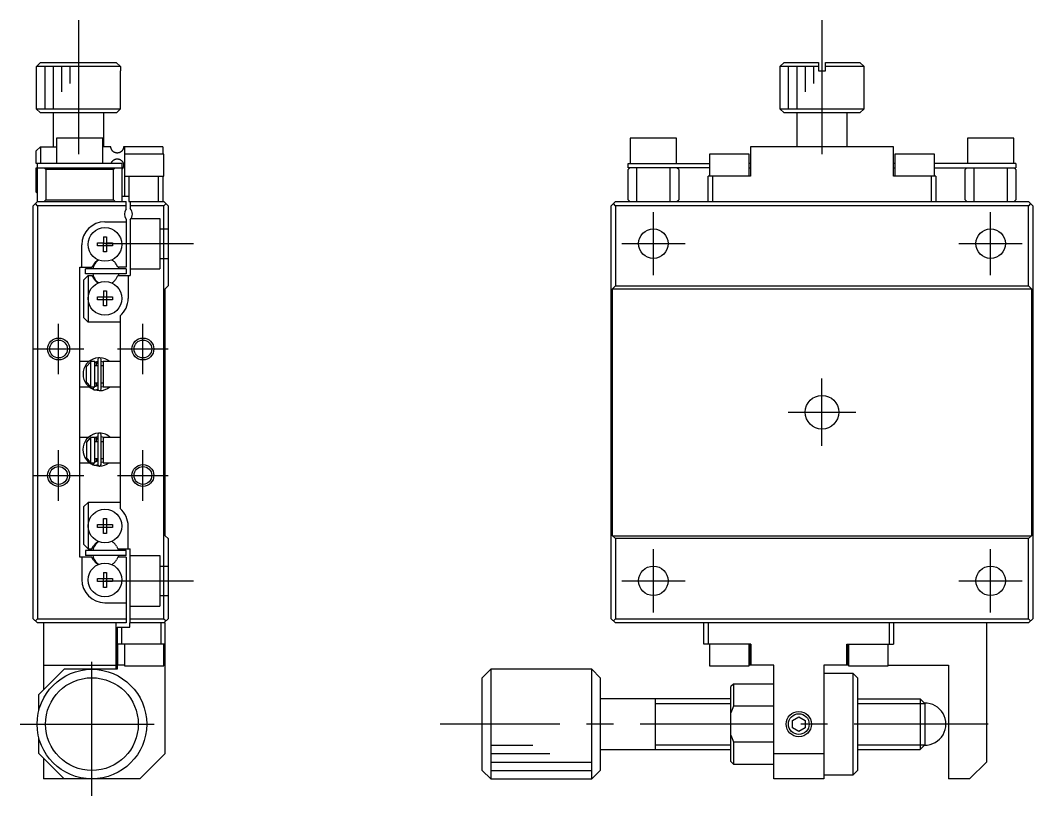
# Model space of a CAD drawing. Extents: x 0 to 271, y -8 to 196.
# Drawn here: x 150.4 to 270.6, y 59.5 to 151.5 of the extents above; entities that cross this region are included whole.
import ezdxf

# ---------------------------------------------------------------- set-up
doc = ezdxf.new("R2010")
doc.units = 0
doc.header["$LTSCALE"] = 0.5
doc.linetypes.add('CENTER', pattern=[50.8, 31.75, -6.35, 6.35, -6.35])
doc.linetypes.add('DASHED', pattern=[19.05, 12.7, -6.35])
for name, color, linetype in [('MSM_CENTER', 1, 'CENTER'), ('MSM_CONTINUOUS', 7, 'CONTINUOUS'), ('MSM_DASHED', 4, 'DASHED'), ('MSM_NARROW', 5, 'CONTINUOUS')]:
    doc.layers.add(name, color=color, linetype=linetype)

msp = doc.modelspace()

# ---------------------------------------------------------------- linework, layer by layer
at = {"layer": 'MSM_CENTER'}
for p, q in [((157.35, 151.5), (157.35, 135.5)), ((245.555071, 151.5), (245.555071, 134.5)), ((225.555071, 121.25), (225.555071, 128.75)), ((265.555071, 121.25), (265.555071, 128.75)), ((160.5, 125), (171, 125)), ((221.805071, 125), (229.305071, 125)), ((261.805071, 125), (269.305071, 125)), ((154.999999, 109.499999), (154.999999, 115.500001)), ((164.999999, 109.499999), (164.999999, 115.500001)), ((151.999998, 112.5), (158.000001, 112.5)), ((161.999998, 112.5), (168.000001, 112.5)), ((245.555071, 101), (245.555071, 109)), ((241.555071, 105), (249.555071, 105)), ((154.999999, 94.499999), (154.999999, 100.500001)), ((164.999999, 94.499999), (164.999999, 100.500001)), ((151.999998, 97.5), (158.000001, 97.5)), ((161.999998, 97.5), (168.000001, 97.5)), ((225.555071, 81.25), (225.555071, 88.75)), ((265.555071, 81.25), (265.555071, 88.75)), ((160.5, 85), (171, 85)), ((221.805071, 85), (229.305071, 85)), ((261.805071, 85), (269.305071, 85)), ((158.95, 59.5), (158.95, 76.5)), ((150.45, 68), (167.45, 68)), ((265.255071, 68), (200.255071, 68))]:
    msp.add_line(p, q, dxfattribs=at)
at = {"layer": 'MSM_CONTINUOUS'}
for p, q in [((152.35, 145.5), (152.366026, 145.5)), ((152.35, 145.5), (152.35, 141)), ((152.366026, 146), (152.867813, 146.5)), ((152.366026, 145.5), (152.366026, 146)), ((162.333974, 146), (152.366026, 146)), ((152.867813, 146.5), (161.832187, 146.5)), ((161.832187, 146.5), (162.333974, 146)), ((162.333974, 146), (162.333974, 145.5)), ((162.333974, 145.5), (162.35, 145.5)), ((162.35, 141), (162.35, 145.5)), ((241.055071, 146.5), (240.555071, 146)), ((245.155071, 146), (240.555071, 146)), ((240.555071, 146), (240.555071, 141)), ((241.055071, 146.5), (245.155071, 146.5)), ((245.155071, 146.5), (245.155071, 145.5)), ((245.155071, 145.5), (245.955071, 145.5)), ((245.955071, 145.5), (245.955071, 146.5)), ((245.955071, 146.5), (250.055071, 146.5)), ((250.555071, 146), (245.955071, 146)), ((250.555071, 146), (250.055071, 146.5)), ((250.555071, 141), (250.555071, 146)), ((152.35, 141), (162.35, 141)), ((152.35, 141), (152.85, 140.5)), ((161.85, 140.5), (162.35, 141)), ((240.555071, 141), (250.555071, 141)), ((240.555071, 141), (241.055071, 140.5)), ((250.055071, 140.5), (250.555071, 141)), ((161.85, 140.5), (152.85, 140.5)), ((154.35, 140.5), (154.35, 136.5)), ((160.35, 136.5), (160.35, 140.5)), ((250.055071, 140.5), (241.055071, 140.5)), ((242.555071, 140.5), (242.555071, 136.5)), ((248.555071, 136.5), (248.555071, 140.5)), ((160.25, 137.5), (154.75, 137.5)), ((154.75, 137.5), (154.75, 134.5)), ((160.25, 134.5), (160.25, 137.5)), ((228.305071, 137.5), (222.805071, 137.5)), ((222.805071, 137.5), (222.805071, 134.5)), ((228.305071, 134.5), (228.305071, 137.5)), ((268.305071, 137.5), (262.805071, 137.5)), ((262.805071, 137.5), (262.805071, 134.5)), ((268.305071, 134.5), (268.305071, 137.5)), ((152.85, 136.5), (152.35, 136)), ((152.35, 134.5), (152.35, 136)), ((152.85, 136.5), (152.85, 134.5)), ((152.85, 136.5), (154.75, 136.5)), ((161.2, 136.5), (160.25, 136.5)), ((161.200796, 136.465461), (161.2, 136.5)), ((161.203154, 136.43132), (161.200796, 136.465461)), ((161.207062, 136.397337), (161.203154, 136.43132)), ((161.2125, 136.363642), (161.207062, 136.397337)), ((161.218409, 136.334856), (161.2125, 136.363642)), ((161.225427, 136.306373), (161.218409, 136.334856)), ((161.233524, 136.278273), (161.225427, 136.306373)), ((161.241659, 136.253522), (161.233524, 136.278273)), ((161.250621, 136.229134), (161.241659, 136.253522)), ((161.260384, 136.205162), (161.250621, 136.229134)), ((161.271823, 136.179728), (161.260384, 136.205162)), ((161.284146, 136.154838), (161.271823, 136.179728)), ((161.29731, 136.130548), (161.284146, 136.154838)), ((161.306499, 136.114764), (161.29731, 136.130548)), ((161.316035, 136.099265), (161.306499, 136.114764)), ((161.335923, 136.069409), (161.316035, 136.099265)), ((161.357033, 136.040773), (161.335923, 136.069409)), ((161.373301, 136.020504), (161.357033, 136.040773)), ((161.390146, 136.000938), (161.373301, 136.020504)), ((161.407519, 135.982106), (161.390146, 136.000938)), ((161.42904, 135.960464), (161.407519, 135.982106)), ((161.451216, 135.9399), (161.42904, 135.960464)), ((161.473958, 135.920445), (161.451216, 135.9399)), ((161.50009, 135.899932), (161.473958, 135.920445)), ((161.526613, 135.880934), (161.50009, 135.899932)), ((161.553594, 135.863319), (161.526613, 135.880934)), ((161.580633, 135.847261), (161.553594, 135.863319)), ((161.607962, 135.832535), (161.580633, 135.847261)), ((161.635208, 135.819261), (161.607962, 135.832535)), ((161.662603, 135.80725), (161.635208, 135.819261)), ((161.689949, 135.796527), (161.662603, 135.80725)), ((161.718233, 135.786709), (161.689949, 135.796527)), ((161.746504, 135.778135), (161.718233, 135.786709)), ((161.774693, 135.770776), (161.746504, 135.778135)), ((161.807963, 135.763573), (161.774693, 135.770776)), ((161.841008, 135.757962), (161.807963, 135.763573)), ((161.87374, 135.753887), (161.841008, 135.757962)), ((161.91374, 135.750877), (161.87374, 135.753887)), ((161.953111, 135.750006), (161.91374, 135.750877)), ((161.981799, 135.750674), (161.953111, 135.750006)), ((162.010077, 135.75241), (161.981799, 135.750674)), ((162.046781, 135.756271), (162.010077, 135.75241)), ((162.082702, 135.761833), (162.046781, 135.756271)), ((162.117783, 135.769008), (162.082702, 135.761833)), ((162.168012, 135.782385), (162.117783, 135.769008)), ((162.216313, 135.798874), (162.168012, 135.782385)), ((162.261994, 135.817973), (162.216313, 135.798874)), ((162.305733, 135.839732), (162.261994, 135.817973)), ((162.347259, 135.863851), (162.305733, 135.839732)), ((162.385851, 135.889644), (162.347259, 135.863851)), ((162.422423, 135.91749), (162.385851, 135.889644)), ((162.457164, 135.947474), (162.422423, 135.91749)), ((162.489742, 135.979249), (162.457164, 135.947474)), ((162.520516, 136.013162), (162.489742, 135.979249)), ((162.549171, 136.048893), (162.520516, 136.013162)), ((162.576021, 136.086965), (162.549171, 136.048893)), ((162.60088, 136.127367), (162.576021, 136.086965)), ((162.621459, 136.16587), (162.60088, 136.127367)), ((162.63419, 136.19277), (162.621459, 136.16587)), ((162.646179, 136.220998), (162.63419, 136.19277)), ((162.657354, 136.250699), (162.646179, 136.220998)), ((162.665068, 136.273772), (162.657354, 136.250699)), ((162.672248, 136.297867), (162.665068, 136.273772)), ((162.676693, 136.31448), (162.672248, 136.297867)), ((162.680866, 136.331674), (162.676693, 136.31448)), ((162.684732, 136.349438), (162.680866, 136.331674)), ((162.688249, 136.36776), (162.684732, 136.349438)), ((162.691382, 136.386628), (162.688249, 136.36776)), ((162.69409, 136.406031), (162.691382, 136.386628)), ((162.69542, 136.417282), (162.69409, 136.406031)), ((162.696595, 136.428746), (162.69542, 136.417282)), ((162.697607, 136.440388), (162.696595, 136.428746)), ((162.698451, 136.45217), (162.697607, 136.440388)), ((162.699119, 136.464059), (162.698451, 136.45217)), ((162.699604, 136.476017), (162.699119, 136.464059)), ((162.6999, 136.488009), (162.699604, 136.476017)), ((162.7, 136.5), (162.6999, 136.488009)), ((167.35, 136.5), (162.7, 136.5)), ((162.85, 135.6), (162.85, 136.5)), ((167.35, 136.5), (167.35, 135.6)), ((254.055071, 136.5), (237.055071, 136.5)), ((237.055071, 136.5), (237.055071, 133)), ((254.055071, 133), (254.055071, 136.5)), ((161.227158, 134.5), (161.234773, 134.525719)), ((161.234773, 134.525719), (161.24328, 134.551087)), ((161.24328, 134.551087), (161.252649, 134.576046)), ((161.252649, 134.576046), (161.262046, 134.598695)), ((161.262046, 134.598695), (161.272144, 134.620953)), ((161.272144, 134.620953), (161.282914, 134.642777)), ((161.282914, 134.642777), (161.295711, 134.666612)), ((161.295711, 134.666612), (161.309293, 134.689862)), ((161.309293, 134.689862), (161.323612, 134.712478)), ((161.323612, 134.712478), (161.338172, 134.733781)), ((161.338172, 134.733781), (161.353367, 134.754453)), ((161.353367, 134.754453), (161.36915, 134.774461)), ((161.36915, 134.774461), (161.391865, 134.800984)), ((161.391865, 134.800984), (161.415548, 134.826176)), ((161.415548, 134.826176), (161.433703, 134.844)), ((161.433703, 134.844), (161.452303, 134.861067)), ((161.452303, 134.861067), (161.471298, 134.87736)), ((161.471298, 134.87736), (161.493162, 134.89481)), ((161.493162, 134.89481), (161.515433, 134.91127)), ((161.515433, 134.91127), (161.546002, 134.931888)), ((161.546002, 134.931888), (161.577107, 134.950729)), ((161.577107, 134.950729), (161.608593, 134.967788)), ((161.608593, 134.967788), (161.632655, 134.979553)), ((161.632655, 134.979553), (161.656837, 134.99033)), ((161.656837, 134.99033), (161.687942, 135.002726)), ((161.687942, 135.002726), (161.719107, 135.013574)), ((161.719107, 135.013574), (161.750231, 135.022906)), ((161.750231, 135.022906), (161.7888, 135.032471)), ((161.7888, 135.032471), (161.827103, 135.039862)), ((161.827103, 135.039862), (161.861271, 135.044733)), ((161.861271, 135.044733), (161.895078, 135.047986)), ((161.895078, 135.047986), (161.928636, 135.049696)), ((161.928636, 135.049696), (161.972321, 135.049668)), ((161.972321, 135.049668), (162.01535, 135.047147)), ((162.01535, 135.047147), (162.057375, 135.042274)), ((162.057375, 135.042274), (162.098815, 135.035088)), ((162.098815, 135.035088), (162.139115, 135.025765)), ((162.139115, 135.025765), (162.178666, 135.014291)), ((162.178666, 135.014291), (162.216984, 135.00087)), ((162.216984, 135.00087), (162.254227, 134.985526)), ((162.254227, 134.985526), (162.299866, 134.963396)), ((162.299866, 134.963396), (162.343655, 134.938386)), ((162.343655, 134.938386), (162.385309, 134.910742)), ((162.385309, 134.910742), (162.425286, 134.880176)), ((162.425286, 134.880176), (162.463069, 134.847047)), ((162.463069, 134.847047), (162.499069, 134.810908)), ((162.499069, 134.810908), (162.532804, 134.772059)), ((162.532804, 134.772059), (162.564433, 134.730084)), ((162.564433, 134.730084), (162.583089, 134.702117)), ((162.583089, 134.702117), (162.600832, 134.67272)), ((162.600832, 134.67272), (162.617582, 134.64181)), ((162.617582, 134.64181), (162.633341, 134.609104)), ((162.633341, 134.609104), (162.640783, 134.592094)), ((162.640783, 134.592094), (162.647936, 134.574563)), ((162.647936, 134.574563), (162.657074, 134.550101)), ((162.657074, 134.550101), (162.665618, 134.524488)), ((162.665618, 134.524488), (162.673495, 134.497624)), ((167.5, 135.6), (162.8, 135.6)), ((162.8, 135.6), (162.8, 133)), ((167.5, 133), (167.5, 135.6)), ((236.905071, 135.6), (232.205071, 135.6)), ((232.205071, 135.6), (232.205071, 133)), ((236.905071, 133), (236.905071, 135.6)), ((258.905071, 135.6), (254.205071, 135.6)), ((254.205071, 135.6), (254.205071, 133)), ((258.905071, 133), (258.905071, 135.6)), ((162.5, 134.5), (152.35, 134.5)), ((152.35, 131.1), (152.35, 134)), ((152.35, 134), (162.5, 134)), ((152.5, 130), (152.5, 134.5)), ((153.5, 133.8), (153.3, 134)), ((153.5, 133.8), (153.5, 130.2)), ((161.5, 133.8), (153.5, 133.8)), ((161.7, 134), (161.5, 133.8)), ((161.5, 130.2), (161.5, 133.8)), ((162.5, 134.5), (162.5, 130)), ((162.50787, 133.798717), (162.500186, 133.790299)), ((162.539733, 133.836626), (162.50787, 133.798717)), ((162.569311, 133.876971), (162.539733, 133.836626)), ((162.588004, 133.905725), (162.569311, 133.876971)), ((162.605703, 133.935921), (162.588004, 133.905725)), ((162.618991, 133.960948), (162.605703, 133.935921)), ((162.63161, 133.987089), (162.618991, 133.960948)), ((162.643516, 134.014455), (162.63161, 133.987089)), ((162.652732, 134.037946), (162.643516, 134.014455)), ((162.661401, 134.062486), (162.652732, 134.037946)), ((162.669462, 134.088166), (162.661401, 134.062486)), ((162.674202, 134.104979), (162.669462, 134.088166)), ((162.673495, 134.497624), (162.677212, 134.483475)), ((162.678667, 134.122387), (162.674202, 134.104979)), ((162.677212, 134.483475), (162.680725, 134.468943)), ((162.68282, 134.140383), (162.678667, 134.122387)), ((162.680725, 134.468943), (162.684015, 134.45402)), ((162.686622, 134.158964), (162.68282, 134.140383)), ((162.684015, 134.45402), (162.686662, 134.440808)), ((162.690032, 134.178126), (162.686622, 134.158964)), ((162.686662, 134.440808), (162.689122, 134.427251)), ((162.689122, 134.427251), (162.691377, 134.41337)), ((162.693013, 134.197864), (162.690032, 134.178126)), ((162.691377, 134.41337), (162.693408, 134.39919)), ((162.694639, 134.210507), (162.693013, 134.197864)), ((162.693408, 134.39919), (162.695197, 134.384734)), ((162.696072, 134.223411), (162.694639, 134.210507)), ((162.695197, 134.384734), (162.696724, 134.370024)), ((162.6973, 134.236533), (162.696072, 134.223411)), ((162.696724, 134.370024), (162.697695, 134.358695)), ((162.698312, 134.249828), (162.6973, 134.236533)), ((162.697695, 134.358695), (162.6985, 134.347191)), ((162.699096, 134.263254), (162.698312, 134.249828)), ((162.6985, 134.347191), (162.699135, 134.335554)), ((162.69964, 134.276766), (162.699096, 134.263254)), ((162.699135, 134.335554), (162.699596, 134.323823)), ((162.699596, 134.323823), (162.699881, 134.312039)), ((162.699907, 134.28847), (162.69964, 134.276766)), ((162.699881, 134.312039), (162.699986, 134.300241)), ((162.699986, 134.300241), (162.699907, 134.28847)), ((222.555071, 134), (222.555071, 134.5)), ((222.555071, 134.5), (232.205071, 134.5)), ((222.755071, 134), (222.555071, 133.8)), ((232.205071, 134), (222.555071, 134)), ((222.555071, 130.2), (222.555071, 133.8)), ((223.555071, 134), (223.555071, 130)), ((227.555071, 130), (227.555071, 134)), ((228.555071, 133.8), (228.355071, 134)), ((228.555071, 133.8), (228.555071, 130.2)), ((237.055071, 134.5), (236.905071, 134.5)), ((236.905071, 134), (237.055071, 134)), ((254.205071, 134.5), (254.055071, 134.5)), ((254.055071, 134), (254.205071, 134)), ((268.555071, 134.5), (258.905071, 134.5)), ((258.905071, 134), (268.555071, 134)), ((262.755071, 134), (262.555071, 133.8)), ((262.555071, 130.2), (262.555071, 133.8)), ((263.555071, 134), (263.555071, 130)), ((267.555071, 130), (267.555071, 134)), ((268.555071, 133.8), (268.355071, 134)), ((268.555071, 134.5), (268.555071, 134)), ((268.555071, 133.8), (268.555071, 130.2)), ((162.8, 133), (167.5, 133)), ((162.85, 130.6), (162.85, 133)), ((163.35, 133), (163.35, 130)), ((166.85, 130), (166.85, 133)), ((167.35, 133), (167.35, 130)), ((237.055071, 133), (232.055071, 133)), ((232.055071, 130), (232.055071, 133)), ((232.555071, 133), (232.555071, 130)), ((259.055071, 133), (254.055071, 133)), ((258.555071, 130), (258.555071, 133)), ((259.055071, 133), (259.055071, 130)), ((152.35, 131.1), (152.5, 130.95)), ((152.5, 130), (152, 129.5)), ((152.5, 129.5), (152.25, 129.75)), ((152.5, 130), (163, 130)), ((153.3, 130), (153.5, 130.2)), ((153.5, 130.2), (161.5, 130.2)), ((161.5, 130.2), (161.7, 130)), ((163.35, 130.6), (162.5, 130.6)), ((163, 129.1), (163, 130)), ((163.35, 130), (167.5, 130)), ((163.5, 130), (163.5, 129.161438)), ((167.5, 130), (168, 129.5)), ((167.75, 129.75), (167.5, 129.5)), ((221.055071, 130), (220.555071, 129.5)), ((221.055071, 129.5), (220.805071, 129.75)), ((221.055071, 130), (270.055071, 130)), ((222.555071, 130.2), (222.755071, 130)), ((228.355071, 130), (228.555071, 130.2)), ((262.555071, 130.2), (262.755071, 130)), ((268.355071, 130), (268.555071, 130.2)), ((270.555071, 129.5), (270.055071, 130)), ((270.305071, 129.75), (270.055071, 129.5)), ((152, 80.5), (152, 129.5)), ((163, 129.5), (152.5, 129.5)), ((152.5, 129.5), (152.5, 80.5)), ((167.5, 129.5), (163.5, 129.5)), ((167.5, 80.5), (167.5, 129.5)), ((168, 129.5), (168, 120)), ((220.555071, 80.5), (220.555071, 129.5)), ((221.055071, 129.5), (221.055071, 120)), ((270.055071, 129.5), (221.055071, 129.5)), ((270.055071, 120), (270.055071, 129.5)), ((270.555071, 129.5), (270.555071, 80.5)), ((160.5, 127.6), (163, 127.6)), ((163, 127.9), (163, 122.2)), ((163.5, 127.838562), (163.5, 121.2)), ((159.613639, 124.72), (159.613639, 125.08)), ((159.613639, 125.08), (160.32, 125.08)), ((160.32, 125.786361), (160.68, 125.786361)), ((160.32, 125.786361), (160.32, 125.08)), ((160.330372, 125.069628), (160.32, 125.08)), ((160.330372, 125.069628), (160.669628, 125.069628)), ((160.330372, 124.730372), (160.330372, 125.069628)), ((160.669628, 125.069628), (160.68, 125.08)), ((160.669628, 125.069628), (160.669628, 124.730372)), ((160.68, 125.786361), (160.68, 125.08)), ((160.68, 125.08), (161.386361, 125.08)), ((161.386361, 125.08), (161.386361, 124.72)), ((157.75, 122.2), (157.75, 124.85)), ((160.32, 124.72), (159.613639, 124.72)), ((160.330372, 124.730372), (160.32, 124.72)), ((160.32, 124.013639), (160.32, 124.72)), ((160.68, 124.013639), (160.32, 124.013639)), ((160.669628, 124.730372), (160.330372, 124.730372)), ((160.669628, 124.730372), (160.68, 124.72)), ((160.68, 124.72), (160.68, 124.013639)), ((161.386361, 124.72), (160.68, 124.72)), ((157.5, 122.2), (158.955588, 122.2)), ((157.5, 87.8), (157.5, 122.2)), ((163, 122), (158.2, 122)), ((158.2, 121.4), (158.2, 122)), ((163, 121.4), (158.2, 121.4)), ((159.125185, 122.49375), (158.955588, 122.2)), ((162.044412, 122.2), (161.874815, 122.49375)), ((163, 122.2), (162.044412, 122.2)), ((163, 122), (163, 121.4)), ((158, 120.7), (158.5, 121.2)), ((158, 116.2), (158, 120.7)), ((158.5, 121.2), (158.5, 115.7)), ((158.5, 121.2), (158.955588, 121.2)), ((158.955588, 121.2), (159.125185, 120.90625)), ((161.874815, 120.90625), (162.044412, 121.2)), ((162.044412, 121.2), (163.5, 121.2)), ((163.25, 121.2), (163.25, 118.5)), ((160.32, 119.386361), (160.68, 119.386361)), ((160.32, 119.386361), (160.32, 118.68)), ((160.68, 119.386361), (160.68, 118.68)), ((167.65, 119.65), (168, 120)), ((167.65, 90.35), (167.65, 119.65)), ((220.705071, 119.65), (221.055071, 120)), ((220.705071, 90.35), (220.705071, 119.65)), ((220.705071, 119.65), (270.405071, 119.65)), ((221.055071, 120), (270.055071, 120)), ((270.055071, 120), (270.405071, 119.65)), ((270.405071, 119.65), (270.405071, 90.35)), ((159.613639, 118.32), (159.613639, 118.68)), ((159.613639, 118.68), (160.32, 118.68)), ((160.32, 118.32), (159.613639, 118.32)), ((160.330372, 118.669628), (160.32, 118.68)), ((160.330372, 118.330372), (160.32, 118.32)), ((160.32, 117.613639), (160.32, 118.32)), ((160.330372, 118.669628), (160.669628, 118.669628)), ((160.330372, 118.330372), (160.330372, 118.669628)), ((160.669628, 118.330372), (160.330372, 118.330372)), ((160.669628, 118.669628), (160.68, 118.68)), ((160.669628, 118.669628), (160.669628, 118.330372)), ((160.669628, 118.330372), (160.68, 118.32)), ((160.68, 118.68), (161.386361, 118.68)), ((160.68, 118.32), (160.68, 117.613639)), ((161.386361, 118.32), (160.68, 118.32)), ((161.386361, 118.68), (161.386361, 118.32)), ((160.68, 117.613639), (160.32, 117.613639)), ((158.5, 115.7), (158, 116.2)), ((162.3, 115.7), (158.5, 115.7)), ((162.3, 116.420938), (162.3, 93.579062)), ((158.593875, 111), (157.5, 111)), ((158.3, 110.416515), (158.8, 110.945683)), ((158.594713, 111), (158.594607, 111)), ((158.595061, 111), (158.594958, 111)), ((158.8, 111), (158.8, 108)), ((159.3, 111), (158.8, 111)), ((159.081276, 111.300011), (159.071022, 111.295589)), ((159.133503, 111.320889), (159.080836, 111.300863)), ((159.29982, 110.9586), (159.647848, 111.046046)), ((159.299986, 110.951748), (159.309771, 110.953375)), ((159.3, 108), (159.3, 111)), ((159.64785, 110.5), (159.3, 110.5)), ((159.309771, 110.953375), (159.324492, 110.955181)), ((159.324492, 110.955181), (159.33929, 110.956234)), ((159.33929, 110.956234), (159.354125, 110.956529)), ((159.354125, 110.956529), (159.368959, 110.956065)), ((159.368959, 110.956065), (159.383752, 110.954845)), ((159.383752, 110.954845), (159.398464, 110.95287)), ((159.398464, 110.95287), (159.413057, 110.950146)), ((159.413057, 110.950146), (159.427492, 110.946682)), ((159.427492, 110.946682), (159.441731, 110.942488)), ((159.441731, 110.942488), (159.455738, 110.937575)), ((159.455738, 110.937575), (159.469476, 110.931959)), ((159.469476, 110.931959), (159.48291, 110.925654)), ((159.48291, 110.925654), (159.496006, 110.91868)), ((159.496006, 110.91868), (159.508731, 110.911056)), ((159.5, 110.5), (159.5, 110.91675)), ((159.508731, 110.911056), (159.521054, 110.902803)), ((159.521054, 110.902803), (159.532945, 110.893943)), ((159.532945, 110.893943), (159.544375, 110.884502)), ((159.544375, 110.884502), (159.555316, 110.874505)), ((159.555316, 110.874505), (159.565744, 110.863978)), ((159.565744, 110.863978), (159.575634, 110.852949)), ((159.575634, 110.852949), (159.584964, 110.841446)), ((159.584964, 110.841446), (159.593711, 110.8295)), ((159.593711, 110.8295), (159.601858, 110.81714)), ((159.601858, 110.81714), (159.609386, 110.804398)), ((159.609386, 110.804398), (159.616278, 110.791305)), ((159.616278, 110.791305), (159.622521, 110.777893)), ((159.622521, 110.777893), (159.628099, 110.764195)), ((159.628099, 110.764195), (159.633003, 110.750245)), ((159.633003, 110.750245), (159.63722, 110.736075)), ((159.63722, 110.736075), (159.640744, 110.721719)), ((159.640744, 110.721719), (159.643566, 110.707212)), ((159.643566, 110.707212), (159.64568, 110.692588)), ((159.64568, 110.692588), (159.647084, 110.677881)), ((159.647084, 110.677881), (159.647773, 110.663126)), ((159.647773, 110.663126), (159.64785, 110.656435)), ((159.64785, 111.258046), (159.64785, 107.758046)), ((159.82591, 111.45682), (159.725286, 111.453193)), ((160.04785, 107.758046), (160.04785, 111.258046)), ((160.3, 110.5), (160.04785, 110.5)), ((160.047852, 111.045727), (160.300113, 110.991421)), ((160.3, 111), (160.3, 108)), ((162.3, 111), (160.3, 111)), ((158.3, 108.583485), (158.3, 110.416515)), ((158.8, 108.054317), (158.3, 108.583485)), ((159.3, 108.5), (159.64785, 108.5)), ((159.503093, 108.101551), (159.490239, 108.094237)), ((159.5, 108.099781), (159.5, 108.5)), ((159.515559, 108.109499), (159.503093, 108.101551)), ((159.527608, 108.118058), (159.515559, 108.109499)), ((159.539211, 108.127206), (159.527608, 108.118058)), ((159.550342, 108.136918), (159.539211, 108.127206)), ((159.560974, 108.147169), (159.550342, 108.136918)), ((159.571083, 108.157932), (159.560974, 108.147169)), ((159.580647, 108.16918), (159.571083, 108.157932)), ((159.589644, 108.180883), (159.580647, 108.16918)), ((159.598053, 108.193014), (159.589644, 108.180883)), ((159.605857, 108.205542), (159.598053, 108.193014)), ((159.613037, 108.218437), (159.605857, 108.205542)), ((159.61958, 108.231667), (159.613037, 108.218437)), ((159.625469, 108.2452), (159.61958, 108.231667)), ((159.630693, 108.259005), (159.625469, 108.2452)), ((159.635239, 108.273048), (159.630693, 108.259005)), ((159.639099, 108.287296), (159.635239, 108.273048)), ((159.642263, 108.301717), (159.639099, 108.287296)), ((159.644725, 108.316275), (159.642263, 108.301717)), ((159.646479, 108.330937), (159.644725, 108.316275)), ((159.647521, 108.345668), (159.646479, 108.330937)), ((159.64785, 108.359658), (159.647521, 108.345668)), ((160.04785, 108.5), (160.3, 108.5)), ((157.5, 108), (158.61334, 108)), ((158.8, 108), (159.3, 108)), ((159.071964, 107.720038), (159.141641, 107.948326)), ((159.077502, 107.731062), (159.077295, 107.725666)), ((159.077295, 107.725666), (159.077596, 107.72134)), ((159.078215, 107.737496), (159.077502, 107.731062)), ((159.077596, 107.72134), (159.07806, 107.719125)), ((159.07806, 107.719125), (159.080836, 107.71523)), ((159.079429, 107.744927), (159.078215, 107.737496)), ((159.081137, 107.75331), (159.079429, 107.744927)), ((159.080836, 107.71523), (159.111226, 107.703076)), ((159.083329, 107.762594), (159.081137, 107.75331)), ((159.085992, 107.77272), (159.083329, 107.762594)), ((159.089107, 107.783627), (159.085992, 107.77272)), ((159.092657, 107.795247), (159.089107, 107.783627)), ((159.09662, 107.807508), (159.092657, 107.795247)), ((159.100971, 107.820335), (159.09662, 107.807508)), ((159.105682, 107.833648), (159.100971, 107.820335)), ((159.110726, 107.847365), (159.105682, 107.833648)), ((159.116071, 107.861402), (159.110726, 107.847365)), ((159.111226, 107.703076), (159.143887, 107.691823)), ((159.121684, 107.875671), (159.116071, 107.861402)), ((159.12753, 107.890086), (159.121684, 107.875671)), ((159.133573, 107.904556), (159.12753, 107.890086)), ((159.132831, 107.694965), (159.820526, 107.559366)), ((159.139776, 107.918992), (159.133573, 107.904556)), ((159.146101, 107.933306), (159.139776, 107.918992)), ((159.141641, 107.948326), (159.167078, 108.000011)), ((159.143887, 107.691823), (159.17706, 107.682218)), ((159.152508, 107.947409), (159.146101, 107.933306)), ((159.158958, 107.961214), (159.152508, 107.947409)), ((159.165412, 107.974636), (159.158958, 107.961214)), ((159.171828, 107.987591), (159.165412, 107.974636)), ((159.178169, 108), (159.171828, 107.987591)), ((159.17706, 107.682218), (159.210661, 107.674284)), ((159.210661, 107.674284), (159.244608, 107.66804)), ((159.244608, 107.66804), (159.278819, 107.663501)), ((159.278819, 107.663501), (159.313209, 107.660677)), ((159.303514, 108.063718), (159.299988, 108.064344)), ((159.318204, 108.06159), (159.303514, 108.063718)), ((159.313209, 107.660677), (159.347695, 107.659576)), ((159.332982, 108.060215), (159.318204, 108.06159)), ((159.347807, 108.059597), (159.332982, 108.060215)), ((159.347695, 107.659576), (159.382191, 107.660199)), ((159.362643, 108.059737), (159.347807, 108.059597)), ((159.377448, 108.060635), (159.362643, 108.059737)), ((159.392184, 108.062287), (159.377448, 108.060635)), ((159.382191, 107.660199), (159.416614, 107.662545)), ((159.406812, 108.064687), (159.392184, 108.062287)), ((159.421294, 108.067828), (159.406812, 108.064687)), ((159.416614, 107.662545), (159.45088, 107.666608)), ((159.435594, 108.071701), (159.421294, 108.067828)), ((159.449673, 108.076292), (159.435594, 108.071701)), ((159.463496, 108.08159), (159.449673, 108.076292)), ((159.45088, 107.666608), (159.484904, 107.672378)), ((159.47703, 108.087577), (159.463496, 108.08159)), ((159.490239, 108.094237), (159.47703, 108.087577)), ((159.484904, 107.672378), (159.518605, 107.679842)), ((159.518605, 107.679842), (159.551899, 107.68898)), ((159.551899, 107.68898), (159.584704, 107.699772)), ((159.584704, 107.699772), (159.616942, 107.712191)), ((159.616942, 107.712191), (159.648531, 107.726208)), ((159.648531, 107.726208), (159.650289, 107.727044)), ((160.300134, 108.024813), (160.047877, 107.970065)), ((160.3, 108), (162.3, 108)), ((159.070537, 102.358054), (159.017626, 102.334468)), ((159.122763, 102.378932), (159.070097, 102.358905)), ((159.295054, 102.018886), (159.637109, 102.104088)), ((159.63711, 102.316089), (159.63711, 98.816089)), ((159.815171, 102.514862), (159.714547, 102.511236)), ((160.03711, 98.816089), (160.03711, 102.316089)), ((160.037113, 102.10377), (160.332936, 102.035537)), ((158.517361, 102), (157.5, 102)), ((158.3, 101.416515), (158.8, 101.945683)), ((158.3, 101.416515), (158.3, 99.583485)), ((158.8, 102), (158.8, 99)), ((159.432504, 102), (158.8, 102)), ((159.247174, 102.000113), (159.295054, 102.018886)), ((159.251124, 102.000079), (159.299754, 102.011524)), ((159.299754, 102.011524), (159.313753, 102.013224)), ((159.3, 99), (159.3, 102)), ((159.63711, 101.5), (159.3, 101.5)), ((159.313753, 102.013224), (159.328551, 102.014276)), ((159.328551, 102.014276), (159.343386, 102.014572)), ((159.343386, 102.014572), (159.35822, 102.014108)), ((159.35822, 102.014108), (159.373012, 102.012887)), ((159.373012, 102.012887), (159.387725, 102.010912)), ((159.387725, 102.010912), (159.402317, 102.008189)), ((159.402317, 102.008189), (159.416752, 102.004725)), ((159.416752, 102.004725), (159.430992, 102.00053)), ((159.430992, 102.00053), (159.444999, 101.995618)), ((159.444999, 101.995618), (159.458737, 101.990001)), ((159.458737, 101.990001), (159.472171, 101.983697)), ((159.472171, 101.983697), (159.485267, 101.976723)), ((159.485267, 101.976723), (159.497992, 101.969098)), ((159.497992, 101.969098), (159.510315, 101.960845)), ((159.5, 101.5), (159.5, 101.967826)), ((159.510315, 101.960845), (159.522206, 101.951986)), ((159.522206, 101.951986), (159.533635, 101.942545)), ((159.533635, 101.942545), (159.544577, 101.932548)), ((159.544577, 101.932548), (159.555005, 101.922021)), ((159.555005, 101.922021), (159.564895, 101.910992)), ((159.564895, 101.910992), (159.574224, 101.899489)), ((159.574224, 101.899489), (159.582972, 101.887543)), ((159.582972, 101.887543), (159.591119, 101.875183)), ((159.591119, 101.875183), (159.598647, 101.862441)), ((159.598647, 101.862441), (159.605539, 101.849347)), ((159.605539, 101.849347), (159.611781, 101.835936)), ((159.611781, 101.835936), (159.61736, 101.822238)), ((159.61736, 101.822238), (159.622263, 101.808287)), ((159.622263, 101.808287), (159.626481, 101.794117)), ((159.626481, 101.794117), (159.630005, 101.779762)), ((159.630005, 101.779762), (159.632826, 101.765255)), ((159.632826, 101.765255), (159.634941, 101.750631)), ((159.634941, 101.750631), (159.636344, 101.735924)), ((159.636344, 101.735924), (159.637034, 101.721168)), ((159.637034, 101.721168), (159.63711, 101.714478)), ((160.3, 101.5), (160.03711, 101.5)), ((160.3, 102), (160.3, 99)), ((162.3, 102), (160.3, 102)), ((160.332936, 102.035537), (160.427821, 102.000135)), ((157.5, 99), (158.677136, 99)), ((158.8, 99.054317), (158.3, 99.583485)), ((158.67718, 99), (158.677391, 99)), ((158.678294, 99), (158.678582, 99)), ((158.8, 99), (159.3, 99)), ((159.061226, 98.778084), (159.128009, 99.000003)), ((159.066733, 98.788708), (159.066559, 98.783468)), ((159.066559, 98.783468), (159.066875, 98.779263)), ((159.067395, 98.79495), (159.066733, 98.788708)), ((159.066875, 98.779263), (159.067321, 98.777167)), ((159.067321, 98.777167), (159.070097, 98.773273)), ((159.068542, 98.802158), (159.067395, 98.79495)), ((159.070166, 98.81029), (159.068542, 98.802158)), ((159.070097, 98.773273), (159.100487, 98.761119)), ((159.072258, 98.819296), (159.070166, 98.81029)), ((159.074805, 98.829123), (159.072258, 98.819296)), ((159.077793, 98.839713), (159.074805, 98.829123)), ((159.081203, 98.851002), (159.077793, 98.839713)), ((159.085015, 98.862924), (159.081203, 98.851002)), ((159.089206, 98.875406), (159.085015, 98.862924)), ((159.093753, 98.888376), (159.089206, 98.875406)), ((159.098626, 98.901755), (159.093753, 98.888376)), ((159.103798, 98.915464), (159.098626, 98.901755)), ((159.100487, 98.761119), (159.133148, 98.749866)), ((159.109238, 98.929421), (159.103798, 98.915464)), ((159.114912, 98.943544), (159.109238, 98.929421)), ((159.120789, 98.957747), (159.114912, 98.943544)), ((159.126831, 98.971948), (159.120789, 98.957747)), ((159.122092, 98.753008), (159.809787, 98.617408)), ((159.133004, 98.98606), (159.126831, 98.971948)), ((159.139271, 99), (159.133004, 98.98606)), ((159.133148, 98.749866), (159.16632, 98.74026)), ((159.16632, 98.74026), (159.199922, 98.732326)), ((159.199922, 98.732326), (159.233869, 98.726082)), ((159.233869, 98.726082), (159.26808, 98.721543)), ((159.26808, 98.721543), (159.30247, 98.71872)), ((159.307465, 99.119633), (159.299987, 99.12062)), ((159.3, 99.5), (159.63711, 99.5)), ((159.30247, 98.71872), (159.336955, 98.717619)), ((159.322242, 99.118258), (159.307465, 99.119633)), ((159.337068, 99.11764), (159.322242, 99.118258)), ((159.336955, 98.717619), (159.371452, 98.718242)), ((159.351903, 99.11778), (159.337068, 99.11764)), ((159.366709, 99.118678), (159.351903, 99.11778)), ((159.381445, 99.120329), (159.366709, 99.118678)), ((159.371452, 98.718242), (159.405875, 98.720588)), ((159.396073, 99.12273), (159.381445, 99.120329)), ((159.410555, 99.125871), (159.396073, 99.12273)), ((159.405875, 98.720588), (159.440141, 98.724651)), ((159.424854, 99.129743), (159.410555, 99.125871)), ((159.438934, 99.134335), (159.424854, 99.129743)), ((159.452757, 99.139632), (159.438934, 99.134335)), ((159.440141, 98.724651), (159.474165, 98.730421)), ((159.466291, 99.14562), (159.452757, 99.139632)), ((159.4795, 99.15228), (159.466291, 99.14562)), ((159.474165, 98.730421), (159.507866, 98.737884)), ((159.492354, 99.159594), (159.4795, 99.15228)), ((159.50482, 99.167542), (159.492354, 99.159594)), ((159.5, 99.164423), (159.5, 99.5)), ((159.516869, 99.176101), (159.50482, 99.167542)), ((159.507866, 98.737884), (159.54116, 98.747023)), ((159.528472, 99.185249), (159.516869, 99.176101)), ((159.539603, 99.194961), (159.528472, 99.185249)), ((159.550235, 99.205212), (159.539603, 99.194961)), ((159.54116, 98.747023), (159.573965, 98.757815)), ((159.560344, 99.215975), (159.550235, 99.205212)), ((159.569908, 99.227222), (159.560344, 99.215975)), ((159.578904, 99.238926), (159.569908, 99.227222)), ((159.573965, 98.757815), (159.606203, 98.770234)), ((159.587314, 99.251057), (159.578904, 99.238926)), ((159.595117, 99.263585), (159.587314, 99.251057)), ((159.602298, 99.27648), (159.595117, 99.263585)), ((159.60884, 99.289709), (159.602298, 99.27648)), ((159.606203, 98.770234), (159.637792, 98.784251)), ((159.61473, 99.303243), (159.60884, 99.289709)), ((159.619954, 99.317048), (159.61473, 99.303243)), ((159.6245, 99.331091), (159.619954, 99.317048)), ((159.62836, 99.345339), (159.6245, 99.331091)), ((159.631524, 99.359759), (159.62836, 99.345339)), ((159.633986, 99.374317), (159.631524, 99.359759)), ((159.63574, 99.38898), (159.633986, 99.374317)), ((159.636782, 99.403711), (159.63574, 99.38898)), ((159.63711, 99.4177), (159.636782, 99.403711)), ((159.637792, 98.784251), (159.63955, 98.785087)), ((160.03711, 99.5), (160.3, 99.5)), ((160.300152, 99.086187), (160.037138, 99.028108)), ((160.3, 99), (162.3, 99)), ((158, 93.8), (158.5, 94.3)), ((158, 89.3), (158, 93.8)), ((158.5, 94.3), (158.5, 88.8)), ((162.3, 94.3), (158.5, 94.3)), ((159.613639, 91.32), (159.613639, 91.68)), ((159.613639, 91.68), (160.32, 91.68)), ((160.32, 91.32), (159.613639, 91.32)), ((160.32, 92.386361), (160.68, 92.386361)), ((160.32, 91.68), (160.32, 92.386361)), ((160.330372, 91.669628), (160.32, 91.68)), ((160.330372, 91.330372), (160.32, 91.32)), ((160.32, 90.613639), (160.32, 91.32)), ((160.330372, 91.669628), (160.669628, 91.669628)), ((160.330372, 91.330372), (160.330372, 91.669628)), ((160.669628, 91.330372), (160.330372, 91.330372)), ((160.669628, 91.669628), (160.68, 91.68)), ((160.669628, 91.669628), (160.669628, 91.330372)), ((160.669628, 91.330372), (160.68, 91.32)), ((160.68, 92.386361), (160.68, 91.68)), ((160.68, 91.68), (161.386361, 91.68)), ((160.68, 91.32), (160.68, 90.613639)), ((161.386361, 91.32), (160.68, 91.32)), ((161.386361, 91.68), (161.386361, 91.32)), ((163.25, 88.8), (163.25, 91.5)), ((160.68, 90.613639), (160.32, 90.613639)), ((168, 90), (167.65, 90.35)), ((221.055071, 90), (220.705071, 90.35)), ((220.705071, 90.35), (270.405071, 90.35)), ((270.405071, 90.35), (270.055071, 90)), ((158.5, 88.8), (158, 89.3)), ((158.955588, 88.8), (159.125185, 89.09375)), ((161.874815, 89.09375), (162.044412, 88.8)), ((168, 90), (168, 80.5)), ((221.055071, 90), (221.055071, 80.5)), ((270.055071, 90), (221.055071, 90)), ((270.055071, 80.5), (270.055071, 90)), ((158.955588, 87.8), (157.5, 87.8)), ((157.75, 87.8), (157.75, 85.15)), ((163, 88.6), (158.2, 88.6)), ((158.2, 88.6), (158.2, 88)), ((163, 88), (158.2, 88)), ((158.5, 88.8), (158.955588, 88.8)), ((159.125185, 87.50625), (158.955588, 87.8)), ((162.044412, 87.8), (161.874815, 87.50625)), ((162.044412, 88.8), (163.5, 88.8)), ((163, 87.8), (162.044412, 87.8)), ((163, 88), (163, 88.6)), ((163, 87.8), (163, 80)), ((163.5, 80), (163.5, 88.8)), ((159.613639, 84.92), (159.613639, 85.28)), ((159.613639, 85.28), (160.32, 85.28)), ((160.32, 85.986361), (160.68, 85.986361)), ((160.32, 85.986361), (160.32, 85.28)), ((160.330372, 85.269628), (160.32, 85.28)), ((160.669628, 85.269628), (160.68, 85.28)), ((160.68, 85.986361), (160.68, 85.28)), ((160.68, 85.28), (161.386361, 85.28)), ((161.386361, 85.28), (161.386361, 84.92)), ((160.32, 84.92), (159.613639, 84.92)), ((160.330372, 84.930372), (160.32, 84.92)), ((160.32, 84.213639), (160.32, 84.92)), ((160.68, 84.213639), (160.32, 84.213639)), ((160.330372, 85.269628), (160.669628, 85.269628)), ((160.330372, 84.930372), (160.330372, 85.269628)), ((160.669628, 84.930372), (160.330372, 84.930372)), ((160.669628, 85.269628), (160.669628, 84.930372)), ((160.669628, 84.930372), (160.68, 84.92)), ((160.68, 84.92), (160.68, 84.213639)), ((161.386361, 84.92), (160.68, 84.92)), ((160.5, 82.4), (163, 82.4)), ((152.5, 80), (152, 80.5)), ((152.25, 80.25), (152.5, 80.5)), ((152.5, 80.5), (163, 80.5)), ((163.5, 80.5), (167.5, 80.5)), ((168, 80.5), (167.5, 80)), ((167.5, 80.5), (167.75, 80.25)), ((220.555071, 80.5), (221.055071, 80)), ((220.805071, 80.25), (221.055071, 80.5)), ((221.055071, 80.5), (270.055071, 80.5)), ((270.055071, 80.5), (270.305071, 80.25)), ((270.055071, 80), (270.555071, 80.5)), ((163, 80), (152.5, 80)), ((153.2, 80), (153.2, 72.05)), ((161.8, 80), (161.8, 74.5)), ((161.95, 79.5), (163.45, 79.5)), ((161.95, 79.5), (161.95, 74.5)), ((162.45, 79.5), (162.45, 77.5)), ((163.45, 79.5), (163.45, 80)), ((167.65, 80), (163.45, 80)), ((167.15, 77.5), (167.15, 80)), ((167.65, 64.5), (167.65, 80)), ((270.055071, 80), (221.055071, 80)), ((231.555071, 77.5), (231.555071, 80)), ((232.055071, 80), (232.055071, 77.5)), ((253.555071, 77.5), (253.555071, 80)), ((254.055071, 80), (254.055071, 77.5)), ((265.055071, 80), (265.055071, 63.5)), ((167.65, 77.5), (161.95, 77.5)), ((161.990264, 77.5), (161.990264, 75)), ((162.8, 77.5), (162.8, 74.9)), ((167.5, 74.9), (167.5, 77.5)), ((167.580821, 75), (167.580821, 77.5)), ((237.102598, 77.5), (231.555071, 77.5)), ((232.205071, 77.5), (232.205071, 74.9)), ((236.905071, 74.9), (236.905071, 77.5)), ((237.073226, 75), (237.073226, 77.5)), ((237.102598, 77.5), (237.102598, 75)), ((248.507543, 77.5), (254.055071, 77.5)), ((248.507543, 75), (248.507543, 77.5)), ((248.536915, 77.5), (248.536915, 75)), ((248.705071, 77.5), (248.705071, 74.9)), ((253.405071, 74.9), (253.405071, 77.5)), ((155.65, 74.5), (152.65, 71.5)), ((153.2, 75), (161.8, 75)), ((161.95, 74.5), (155.65, 74.5)), ((162.8, 75), (161.95, 75)), ((162.8, 74.9), (167.5, 74.9)), ((167.65, 75), (167.5, 75)), ((206.255071, 74.5), (205.255071, 73.5)), ((206.255071, 74.5), (206.255071, 61.5)), ((218.255071, 74.5), (206.255071, 74.5)), ((218.255071, 61.5), (218.255071, 74.5)), ((219.255071, 73.5), (218.255071, 74.5)), ((232.205071, 74.9), (236.905071, 74.9)), ((239.855071, 75), (236.905071, 75)), ((239.855071, 61.5), (239.855071, 75)), ((248.705071, 75), (245.755071, 75)), ((245.755071, 75), (245.755071, 61.5)), ((248.705071, 74.9), (253.405071, 74.9)), ((253.405071, 75), (260.555071, 75)), ((260.555071, 75), (260.555071, 61.5)), ((205.255071, 62.5), (205.255071, 73.5)), ((219.255071, 73.5), (219.255071, 62.5)), ((249.255071, 74), (245.755071, 74)), ((249.255071, 62), (249.255071, 74)), ((249.755071, 73.5), (249.255071, 74)), ((249.755071, 73.5), (249.755071, 62.5)), ((235.055071, 72.75), (234.755071, 72.45)), ((234.755071, 63.55), (234.755071, 72.45)), ((235.055071, 72.75), (235.055071, 70.12132)), ((239.855071, 72.75), (235.055071, 72.75)), ((152.65, 69.6), (152.65, 71.5)), ((234.755051, 71), (219.255071, 71)), ((225.755071, 71.000005), (225.755071, 64.999995)), ((249.75507, 71), (257.213571, 71)), ((257.213571, 71), (257.213571, 65)), ((257.755071, 70.4585), (257.213571, 71)), ((235.055071, 70.12132), (234.755071, 69.319091)), ((239.855071, 70.12132), (235.055071, 70.12132)), ((257.755071, 70.4585), (257.755071, 65.5415)), ((242.055071, 68.433013), (242.805071, 68.866025)), ((242.805071, 68.866025), (243.555071, 68.433013)), ((242.055071, 67.566987), (242.055071, 68.433013)), ((242.805071, 67.133975), (242.055071, 67.566987)), ((243.555071, 67.566987), (242.805071, 67.133975)), ((243.555071, 68.433013), (243.555071, 67.566987)), ((152.65, 64.5), (152.65, 66.4)), ((234.755071, 66.680909), (235.055071, 65.87868)), ((219.255071, 65), (234.755051, 65)), ((235.055071, 65.87868), (235.055071, 63.25)), ((235.055071, 65.87868), (239.855071, 65.87868)), ((249.75507, 65), (257.213571, 65)), ((257.213571, 65), (257.755071, 65.5415)), ((152.65, 64.5), (155.65, 61.5)), ((153.2, 63.95), (153.2, 61.5)), ((164.65, 61.5), (167.65, 64.5)), ((239.855071, 64.5), (245.755071, 64.5)), ((205.255071, 62.5), (206.255071, 61.5)), ((218.255071, 61.5), (219.255071, 62.5)), ((234.755071, 63.55), (235.055071, 63.25)), ((235.055071, 63.25), (239.855071, 63.25)), ((249.255071, 62), (249.755071, 62.5)), ((263.055071, 61.5), (265.055071, 63.5)), ((164.65, 61.5), (153.2, 61.5)), ((206.255071, 61.5), (218.255071, 61.5)), ((245.755071, 61.5), (239.855071, 61.5)), ((245.755071, 62), (249.255071, 62)), ((263.055071, 61.5), (260.555071, 61.5))]:
    msp.add_line(p, q, dxfattribs=at)
for centre, radius in [((160.5, 124.9), 2), ((225.555071, 125), 1.75), ((265.555071, 125), 1.75), ((160.5, 118.5), 2), ((155, 112.5), 1.0565), ((165, 112.5), 1.0565), ((245.555071, 105), 2), ((154.999999, 97.5), 1.0565), ((164.999999, 97.5), 1.0565), ((160.5, 91.5), 2), ((160.5, 85.1), 2), ((225.555071, 85), 1.75), ((265.555071, 85), 1.75), ((158.95, 68), 6.5), ((158.95, 68), 5.5), ((242.805071, 68), 1.2295)]:
    msp.add_circle(centre, radius, dxfattribs=at)
for centre, radius, start, end in [((163.8, 128.5), 1, 143.130102, 216.869898), ((162.75, 128.5), 1, 318.590378, 41.409622), ((160.5, 124.85), 2.75, 90, 180), ((160.6, 121.699999), 1.5875, 122.15934, 169.10691), ((160.5, 121.7), 1.5875, 135, 150), ((160.615, 121.58519), 1.75, 121.886504, 135.004406), ((160.385, 121.58519), 1.75, 44.995594, 58.113496), ((160.5, 121.7), 1.5875, 30, 45), ((160.6, 121.699999), 1.5875, 190.893016, 237.840577), ((160.6, 121.699999), 1.5875, 10.89309, 18.358475), ((160.6, 121.699999), 1.5875, 341.641601, 349.106984), ((160.5, 121.7), 1.5875, 210, 225), ((160.615, 121.81481), 1.75, 224.995594, 238.113496), ((160.385, 121.81481), 1.75, 301.886504, 315.004406), ((160.5, 121.7), 1.5875, 315, 330), ((160.5, 118.5), 2.75, 310.885193, 0), ((159.848318, 109.507945), 1.949135, 93.61900351, 246.81936875), ((159.84785, 111.258046), 0.2, 0, 180), ((159.848087, 109.509561), 1.947318, 49.957352, 89.186904), ((159.84785, 107.758046), 0.2, 180, 0), ((159.84593, 109.513429), 1.954341, 270.753242, 309.236663), ((159.837579, 100.565988), 1.949135, 93.61900351, 246.81936875), ((159.83711, 102.316089), 0.2, 0, 180), ((159.837271, 100.567114), 1.947808, 47.380449, 89.184842), ((159.83711, 98.816089), 0.2, 180, 0), ((159.834819, 100.573406), 1.95628, 270.763408, 306.440289), ((160.5, 91.5), 2.75, 0, 49.114807), ((160.6, 88.300001), 1.5875, 122.159423, 169.106984), ((160.5, 88.3), 1.5875, 135, 150), ((160.615, 88.18519), 1.75, 121.886504, 135.004406), ((160.385, 88.18519), 1.75, 44.995594, 58.113496), ((160.5, 88.3), 1.5875, 30, 45), ((160.6, 88.300001), 1.5875, 190.89309, 237.84066), ((160.6, 88.300001), 1.5875, 341.641525, 349.10691), ((160.6, 88.300001), 1.5875, 10.893016, 18.358399), ((160.5, 88.3), 1.5875, 210, 225), ((160.615, 88.41481), 1.75, 224.995594, 238.113496), ((160.385, 88.41481), 1.75, 301.886504, 315.004406), ((160.5, 88.3), 1.5875, 315, 330), ((160.5, 85.15), 2.75, 180, 270), ((257.755071, 68), 2.5, 269.05661378, 90.94338622)]:
    msp.add_arc(centre, radius, start, end, dxfattribs=at)
at = {"layer": 'MSM_DASHED'}
for p, q in [((163.616025, 128), (167, 128)), ((167, 128), (167, 122)), ((167, 126.75), (168, 126.75)), ((167, 123.25), (168, 123.25)), ((163.5, 122), (167, 122)), ((163.5, 88), (167, 88)), ((167, 88), (167, 82)), ((167, 86.75), (168, 86.75)), ((167, 83.25), (168, 83.25)), ((163.5, 82), (167, 82))]:
    msp.add_line(p, q, dxfattribs=at)
at = {"layer": 'MSM_NARROW'}
for p, q in [((153.35, 146), (153.35, 141)), ((154.35, 146), (154.35, 141)), ((155.35, 146), (155.35, 143)), ((156.35, 146), (156.35, 144)), ((241.555071, 146), (241.555071, 141)), ((242.555071, 146), (242.555071, 141)), ((243.555071, 146), (243.555071, 143)), ((244.555071, 146), (244.555071, 144)), ((225.755071, 70.4585), (234.75507, 70.4585)), ((249.75507, 70.4585), (257.755071, 70.4585)), ((206.255071, 65.5), (211.255071, 65.5)), ((225.755071, 65.5415), (234.75507, 65.5415)), ((249.75507, 65.5415), (257.755071, 65.5415)), ((206.255071, 64.5), (213.255071, 64.5)), ((206.255071, 63.5), (218.255071, 63.5)), ((206.255071, 62.5), (218.255071, 62.5))]:
    msp.add_line(p, q, dxfattribs=at)
for centre, radius in [((155, 112.5), 1.3), ((165, 112.5), 1.3), ((154.999999, 97.5), 1.3), ((164.999999, 97.5), 1.3), ((242.805071, 68), 1.5)]:
    msp.add_circle(centre, radius, dxfattribs=at)

doc.saveas('drawing.dxf')
